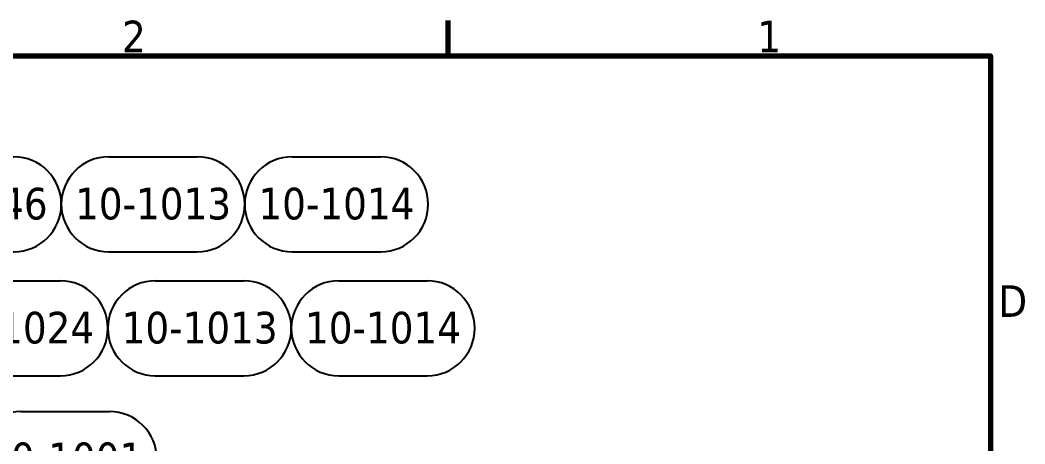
# Model space of a CAD drawing. Header units: millimetres. Extents: x -1492 to 2520, y -1551 to 1782.
# Drawn here: x 1816 to 2483, y 1464 to 1746 of the extents above; entities that cross this region are included whole.
import ezdxf

# ---------------------------------------------------------------- set-up
doc = ezdxf.new("R2010")
doc.units = ezdxf.units.MM
doc.header["$LTSCALE"] = 6
doc.layers.add('Border (ISO)', color=7, linetype='Continuous', lineweight=70)
doc.layers.add('Symbol (ISO)', color=7, linetype='Continuous', lineweight=25)
doc.styles.add('Note Text (ISO)', font='tahoma.ttf')

# ---------------------------------------------------------------- blocks, each defined once
blk = doc.blocks.new('Borders Default Border')
at = {"layer": 'Border (ISO)'}
blk.add_line((350, 287), (350, 290.9), dxfattribs=at)
at = {"layer": 'Border (ISO)', "flags": 128}
blk.add_lwpolyline([(10, 10), (10, 287), (410, 287), (410, 10), (10, 10)], dxfattribs=at)
at = {"layer": 'Border (ISO)', "char_height": 3.5, "attachment_point": 7, "style": 'Note Text (ISO)'}
for s, insert in [('2', (313.94, 287.4)), ('1', (384.21, 287.4)), ('D', (410.87, 258.13))]:
    blk.add_mtext(s, dxfattribs=dict(at, insert=insert))
blk = doc.blocks.new('Balloon4')
at = {"layer": 'Symbol (ISO)'}
for p, q in [((297.34, 262.12), (307.12, 262.12)), ((317.62, 262.12), (327.41, 262.12)), ((337.91, 262.12), (347.7, 262.12)), ((284.71, 235.09), (294.7, 252.33)), ((297.34, 251.62), (307.12, 251.62)), ((317.62, 251.62), (327.41, 251.62)), ((337.91, 251.62), (347.7, 251.62)), ((284.27, 235.34), (283.45, 232.93)), ((284.71, 235.09), (283.45, 232.93)), ((283.45, 232.93), (285.14, 234.84)), ((285.14, 234.84), (284.27, 235.34))]:
    blk.add_line(p, q, dxfattribs=at)
at = {"layer": 'Symbol (ISO)', "flags": 128}
blk.add_lwpolyline([(284.27, 235.34), (283.45, 232.93), (285.14, 234.84), (284.27, 235.34)], dxfattribs=at)
at = {"layer": 'Symbol (ISO)'}
for centre, start, end in [((297.34, 256.87), 90, 270), ((307.12, 256.87), 270, 90), ((317.62, 256.87), 90, 270), ((327.41, 256.87), 270, 90), ((337.91, 256.87), 90, 270), ((347.7, 256.87), 270, 90)]:
    blk.add_arc(centre, 5.25, start, end, dxfattribs=at)
blk.add_solid([(284.27, 235.34), (283.45, 232.93), (285.14, 234.84), (284.27, 235.34)], dxfattribs=at)
at = {"layer": 'Symbol (ISO)', "char_height": 3.5, "attachment_point": 5, "style": 'Note Text (ISO)'}
for s, insert in [('10-1024', (302.23, 256.91)), ('10-1013', (322.52, 256.91)), ('10-1014', (342.8, 256.91))]:
    blk.add_mtext(s, dxfattribs=dict(at, insert=insert))
blk = doc.blocks.new('Balloon9')
at = {"layer": 'Symbol (ISO)'}
for p, q in [((302.76, 247.66), (312.54, 247.66)), ((286.79, 230.66), (298.54, 239.31)), ((302.76, 237.16), (312.54, 237.16)), ((286.49, 231.06), (284.78, 229.18)), ((286.79, 230.66), (284.78, 229.18)), ((284.78, 229.18), (287.09, 230.25)), ((287.09, 230.25), (286.49, 231.06))]:
    blk.add_line(p, q, dxfattribs=at)
at = {"layer": 'Symbol (ISO)', "flags": 128}
blk.add_lwpolyline([(286.49, 231.06), (284.78, 229.18), (287.09, 230.25), (286.49, 231.06)], dxfattribs=at)
at = {"layer": 'Symbol (ISO)'}
for centre, start, end in [((302.76, 242.41), 90, 270), ((312.54, 242.41), 270, 90)]:
    blk.add_arc(centre, 5.25, start, end, dxfattribs=at)
blk.add_solid([(286.49, 231.06), (284.78, 229.18), (287.09, 230.25), (286.49, 231.06)], dxfattribs=at)
at = {"layer": 'Symbol (ISO)', "insert": (307.65, 242.45), "char_height": 3.5, "attachment_point": 5, "style": 'Note Text (ISO)'}
blk.add_mtext('10-1001', dxfattribs=at)
blk = doc.blocks.new('Balloon27')
at = {"layer": 'Symbol (ISO)'}
for p, q in [((292.19, 275.84), (301.97, 275.84)), ((312.47, 275.84), (322.26, 275.84)), ((332.76, 275.84), (342.55, 275.84)), ((279.15, 237.93), (290.24, 265.73)), ((292.19, 265.34), (301.97, 265.34)), ((312.47, 265.34), (322.26, 265.34)), ((332.76, 265.34), (342.55, 265.34)), ((278.68, 238.12), (278.22, 235.61)), ((279.15, 237.93), (278.22, 235.61)), ((279.61, 237.74), (278.68, 238.12)), ((278.22, 235.61), (279.61, 237.74))]:
    blk.add_line(p, q, dxfattribs=at)
at = {"layer": 'Symbol (ISO)', "flags": 128}
blk.add_lwpolyline([(278.68, 238.12), (278.22, 235.61), (279.61, 237.74), (278.68, 238.12)], dxfattribs=at)
at = {"layer": 'Symbol (ISO)'}
for centre, start, end in [((292.19, 270.59), 90, 270), ((301.97, 270.59), 270, 90), ((312.47, 270.59), 90, 270), ((322.26, 270.59), 270, 90), ((332.76, 270.59), 90, 270), ((342.55, 270.59), 270, 90)]:
    blk.add_arc(centre, 5.25, start, end, dxfattribs=at)
blk.add_solid([(278.68, 238.12), (278.22, 235.61), (279.61, 237.74), (278.68, 238.12)], dxfattribs=at)
at = {"layer": 'Symbol (ISO)', "char_height": 3.5, "attachment_point": 5, "style": 'Note Text (ISO)'}
for s, insert in [('10-1046', (297.08, 270.63)), ('10-1013', (317.37, 270.63)), ('10-1014', (337.65, 270.63))]:
    blk.add_mtext(s, dxfattribs=dict(at, insert=insert))

msp = doc.modelspace()

# ---------------------------------------------------------------- block references
at = {"xscale": 6, "yscale": 6, "zscale": 6}
msp.add_blockref('Borders Default Border', (0, 0), dxfattribs=at)
at = {"layer": 'Symbol (ISO)', "xscale": 6, "yscale": 6, "zscale": 6}
for name in ['Balloon27', 'Balloon4', 'Balloon9']:
    msp.add_blockref(name, (0, 0), dxfattribs=at)

doc.saveas('drawing.dxf')
